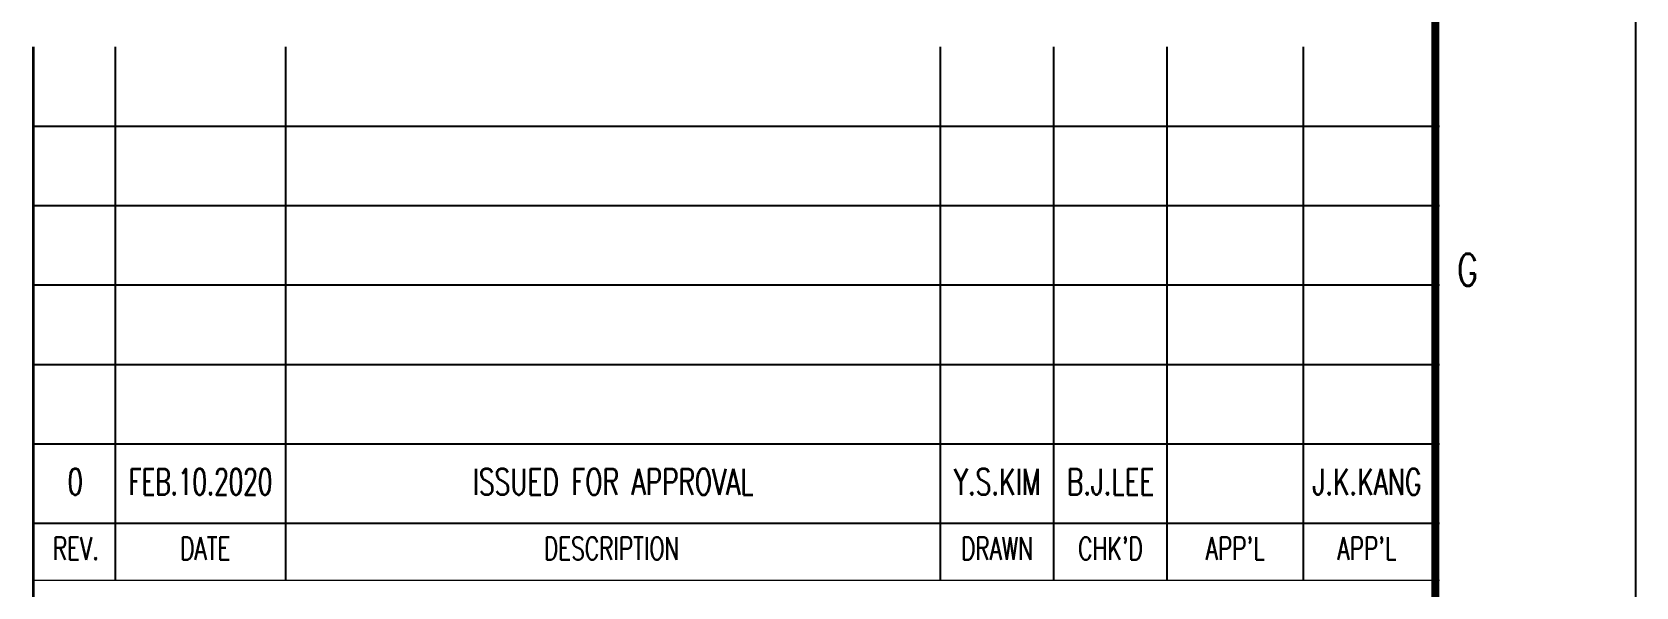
# Model space of a CAD drawing. Header units: millimetres. Extents: x 0 to 134087, y -49114 to 20834.
# Drawn here: x 55787 to 60737, y 3373 to 5084 of the extents above; entities that cross this region are included whole.
import ezdxf
from ezdxf.enums import TextEntityAlignment as Align

# ---------------------------------------------------------------- set-up
doc = ezdxf.new("R2010")
doc.units = ezdxf.units.MM
doc.header["$LTSCALE"] = 35
for name, color, linetype in [('BODER', 7, 'Continuous'), ('border', 130, 'Continuous'), ('TITLE', 7, 'Continuous')]:
    doc.layers.add(name, color=color, linetype=linetype)
doc.styles.add('ROMANS', font='ROMANS.shx', dxfattribs={"width": 0.8})

msp = doc.modelspace()

# ---------------------------------------------------------------- linework, layer by layer
at = {"color": 7}
msp.add_line((60736.8841, 0), (60736.8841, 20819.8781), dxfattribs=at)
at = {"color": 7, "const_width": 24.7561}
msp.add_lwpolyline([(60117.9816, 606.5244), (60117.9816, 20200.9756)], dxfattribs=at)
at = {"layer": 'BODER'}
for p, q in [((56044.4562, 3393.8059), (56044.4562, 5038.8059)), ((56569.4562, 3393.8059), (56569.4562, 5038.8059)), ((58590.3597, 3393.8059), (58590.3597, 5038.8059)), ((58940.3597, 3393.8059), (58940.3597, 5038.8059)), ((59290.3597, 3393.8059), (59290.3597, 5038.8059)), ((59710.3597, 3393.8059), (59710.3597, 5038.8059)), ((55790.3611, 4793.8059), (60130.3597, 4793.8059)), ((55790.3611, 4548.8059), (60130.3597, 4548.8059)), ((55790.3611, 4303.8059), (60130.3597, 4303.8059)), ((55790.3611, 4058.8059), (60130.3597, 4058.8059)), ((55790.3611, 3813.8059), (60130.3597, 3813.8059)), ((55790.3611, 3568.8059), (60130.3597, 3568.8059))]:
    msp.add_line(p, q, dxfattribs=at)
at = {"layer": 'border', "color": 7, "linetype": 'Continuous', "lineweight": 0}
msp.add_line((55790.3611, 3393.8059), (60130.3597, 3393.8059), dxfattribs=at)
msp.add_line((55790.3611, 3393.8059), (60130.3597, 3393.8059), dxfattribs=at)
at = {"layer": 'TITLE', "color": 7, "lineweight": 0}
msp.add_lwpolyline([(55790.3611, 618.9025, 7.5474, 7.5474, 0), (55790.3611, 5038.8059, 0, 0, 0), (60130.3597, 5038.8059, 0, 0, 0)], format="xyseb", dxfattribs=at)

# ---------------------------------------------------------------- texts
at = {"color": 7, "style": 'ROMANS', "width": 0.7}
msp.add_text('G', height=99.0244, dxfattribs=at).set_placement((60217.006, 4350.8842), align=Align.MIDDLE)
at = {"layer": 'BODER', "color": 7, "style": 'ROMANS'}
for s, width, p in [('0', 0.7, (55919.8946, 3697.0283)), ('FEB.10.2020', 0.65, (56306.0906, 3697.0283)), ('Y.S.KIM', 0.7, (58765.3597, 3697.0283)), ('B.J.LEE', 0.7, (59115.3597, 3697.0283)), ('J.K.KANG', 0.7, (59906.8765, 3697.0283))]:
    msp.add_text(s, height=80.5, dxfattribs=dict(at, width=width)).set_placement(p, align=Align.MIDDLE)
at = {"layer": 'BODER', "color": 7, "style": 'ROMANS', "width": 0.7}
msp.add_text('ISSUED FOR APPROVAL', height=80.5, dxfattribs=at).set_placement((57579.9079, 3697.0283), align=Align.MIDDLE_CENTER)
at = {"layer": 'BODER', "style": 'ROMANS', "width": 0.7}
for s, p in [('REV.', (55921.9352, 3491.4634)), ('DATE', (56321.3757, 3491.4634)), ('DESCRIPTION', (57575.5476, 3491.4634)), ('DRAWN', (58765.3597, 3491.204)), ("CHK'D", (59115.3597, 3491.204)), ("APP'L", (59500.3597, 3491.204)), ("APP'L", (59906.8765, 3491.204))]:
    msp.add_text(s, height=70, dxfattribs=at).set_placement(p, align=Align.MIDDLE)

doc.saveas('drawing.dxf')
